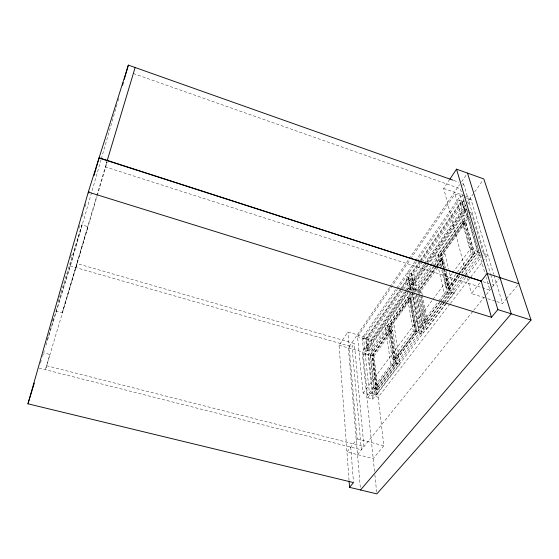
<?xml version="1.0" encoding="UTF-8"?>
<svg xmlns="http://www.w3.org/2000/svg" width="559" height="559" viewBox="0 0 559 559"><rect width="100%" height="100%" fill="white"/><g stroke="black" fill="none" stroke-linecap="round" stroke-linejoin="round"><path stroke-width="0.42" stroke-dasharray="2.79 2.1" d="M52.357 321.215L53.315 317.868M70.546 257.615L71.503 254.261M78.924 228.324L79.881 224.977M82.348 216.368L83.305 213.021M85.15 206.564L86.107 203.217M88.741 194.008L89.699 190.661M47.41 339.523L70.092 265.937L81.935 224.865L88.008 226.695L62.224 312.865L55.285 310.979L56.054 308.491M101.06 159.685L70.378 265.979L45.335 347.328M101.298 158.847L117.006 104.449M117.97 101.095L118.934 97.748M62.224 312.865L107.021 161.202M75.912 267.607L97.014 196.433M97.259 195.594L107.167 162.11M106.839 161.886L105.337 166.889L489.88 290.177L486.218 277.606M40.486 363.098L41.506 359.779M42.526 356.453L44.315 350.647M58.101 301.867L81.935 224.865M349.047 480.433L339.061 345.28L347.901 332.025L371.372 338.866L383.865 445.761L373.195 458.555L346.943 451.951L357.187 438.913L347.901 332.025M466.548 275.056L443.678 188.432L449.387 179.865M389.546 287.501L348.362 347.943L360.38 488.252M390.035 286.781L408.664 259.439M409.153 258.719L459.652 184.61M461.615 181.731L467.01 173.814M450.03 303.928L378.198 397.253L363.112 393.145L357.522 336.651L410.187 259.572M410.676 258.852L454.977 194.022L465.724 197.781M38.948 368.081L361.359 449.813L352.03 346.825L354.287 343.533L77.142 263.617L45.433 369.723L49.94 354.462L43.329 352.757M462.691 185.322L463.628 183.953L461.986 183.373M415.064 261.5L362.225 338.006L363.839 353.393L368.619 354.755M415.554 260.787L460.357 195.902L464.627 210.736L470.112 212.63M411.773 291.889L369.59 351.136L364.81 349.766L363.581 338.223L397.253 289.597M397.749 288.877L406.162 276.719L411.172 278.305L413.283 289.772L412.276 291.183M431.164 264.659L416.071 285.852L410.963 284.252L408.881 272.799L416.287 262.101M416.783 261.388L459.267 200.038L464.634 201.904L422.856 261.605M400.475 288.856L365.698 338.838L366.963 350.381L410.488 288.898L408.419 277.439L400.971 288.144M420.061 260.704L411.144 273.519L413.262 284.971L427.3 265.148M420.557 259.991L461.685 200.877L464.892 212.036L427.803 264.435M401.467 288.297L366.173 338.978L367.445 350.521M401.963 287.585L408.922 277.592L411.235 290.589M420.075 261.577L411.648 273.679L413.772 285.132M420.571 260.864L462.216 201.065L465.437 212.224L429.794 262.576M420.62 262.423L366.914 339.369L372.958 393.976L419.606 332.5L412.465 293.195M421.116 261.71L464.236 199.912M369.59 351.136L368.29 339.592L411.172 278.305M416.071 285.852L413.905 274.399L422.359 262.318M374.523 471.384L362.204 351.904L423.75 264.358M424.253 263.645L465.787 204.566M466.283 203.86L482.815 180.347M364.81 349.766L406.197 291.015M406.7 290.31L408.196 288.185L406.162 276.719M410.963 284.252L425.958 262.968M426.454 262.262L462.433 211.19L459.267 200.038M406.756 290.862L371.588 340.745L357.522 336.651M407.259 290.149L426.349 263.072M426.852 262.36L466.045 206.774M468.051 203.923L471.069 199.647L466.241 197.963M445.607 303.789L372.811 399.056L367.773 397.687L363.252 354.224L427.488 263.303M427.81 262.856L465.465 209.562L469.385 210.918M396.268 363.378L390.58 323.85L394.046 324.884L399.93 364.265L376.48 394.934L369.429 393.012L365.23 353.686L409.488 291.176M409.992 290.47L410.991 289.059M412.29 291.56L411.676 288.151L427.817 265.315M387.499 325.576L407.427 297.57L411.012 298.681L416.993 332.193L395.849 360.185L392.215 359.144L387.499 325.576L390.986 326.617L411.012 298.681M441.058 266.804L438.193 254.338L461.951 220.952L465.801 222.265L475.157 255.177L461.678 273.023M431.667 263.946L467.89 213.07L464.864 202.7M372.811 399.056L368.025 355.587L411.962 293.901M412.179 293.754L470.951 211.463L483.612 254.038L482.033 256.113M434.036 265.7L416.804 289.751L417.447 293.168M434.539 264.987L469.001 216.878L463.516 214.991L474.465 253.527L458.715 274.441M370.582 355.063L389.169 329.139L392.642 330.166L397.561 363.748L377.905 389.567L374.39 388.603L370.582 355.063L373.957 356.027L377.905 389.567M418.565 293.44L417.769 289.255L433.77 266.929M434.273 266.238L439.772 258.558L443.49 259.774L445.453 268.096M465.801 222.265L441.924 255.561L438.193 254.338M376.48 394.934L371.952 355.608L394.046 324.884M419.509 293.81L418.852 290.394L435.44 267.328M435.943 266.629L444.992 254.052L441.282 252.829L444.873 268.096M436.621 266.133L419.571 289.821L420.382 294.006M437.124 265.434L441.631 259.166L443.58 267.488M391.405 329.803L372.755 355.685L376.654 389.225M437.145 266.308L420.089 289.981L420.899 294.167M437.648 265.609L442.162 259.341L444.112 267.663M373.957 356.027L392.642 330.166M422.192 294.572L421.381 290.387L438.466 266.727M438.969 266.035L443.49 259.774M363.112 393.145L432.373 300.106M432.89 299.407L452.154 273.526M452.678 272.827L470.385 249.048L454.977 194.022M392.215 359.144L413.248 331.075L407.427 297.57M459.603 275.769L449.75 288.814L445.844 287.578L456.682 273.12M457.199 272.429L471.132 253.842L461.951 220.952M458.142 274.448L447.801 288.199L443.734 270.745M458.659 273.756L473.145 254.506L463.879 221.609L440.059 254.953L442.966 267.419M369.429 393.012L415.84 331.375L408.881 292.084M449.485 272.715L454.376 293.077L426.377 329.691L418.817 327.42L438.242 301.629M438.766 300.931L458.317 274.965M458.191 275.314L448.36 288.374L443.699 268.425M458.708 274.63L473.725 254.694L464.424 221.797L440.597 255.121L443.504 267.593M374.39 388.603L393.941 362.714L397.561 363.748M444.056 302.65L427.908 323.871L424.134 322.732L440.206 301.455M440.73 300.763L447.466 291.84L451.351 293.07L444.58 301.965M367.773 397.687L439.514 302.747M440.038 302.049L459.959 275.685M462.055 272.911L477.784 252.102L465.465 209.562M441.093 303.425L426.021 323.305L421.025 297.353M441.617 302.74L449.408 292.455L444.356 270.822M442.05 302.929L422.604 328.559L416.064 293.545M442.581 302.237L462.3 276.251M462.824 275.559L478.525 254.869L467.359 216.312M421.22 332.982L374.467 394.388L370.03 355.056L413.995 293.671L421.22 332.982L415.84 331.375M444.307 302.657L424.218 329.041L417.615 294.02M444.838 301.965L464.927 275.58M465.458 274.888L480.258 255.449L469.001 216.878M446.131 303.097L465.668 277.53M466.192 276.838L481.502 256.805M450.561 303.237L470.245 277.655M470.776 276.964L487.804 254.841L483.053 253.262M484.527 297.716L471.433 293.559L480.384 282.169M357.501 454.607L473.235 310.853M473.78 310.175L484.157 297.29M486.337 294.579L490.704 289.15M492.381 287.067L499.984 277.627M496.811 301.615L502.541 303.432L505.818 299.505M506.363 298.848L517.823 285.104M46.614 365.712L363.965 446.578L354.287 343.533M357.187 438.913L383.865 445.761M339.061 345.28L362.204 351.904M365.23 353.686L371.952 355.608M396.289 363.224L399.93 364.265M363.252 354.224L368.025 355.587M70.092 265.937L352.03 346.825M363.581 338.223L368.29 339.592M413.248 331.075L416.993 332.193M417.769 289.255L421.381 290.387M410.62 287.179L415.735 288.779L416.532 293.042M411.676 288.151L418.852 290.394M408.196 288.185L413.283 289.772M454.376 293.077L450.463 291.847L445.642 271.36M408.881 272.799L413.905 274.399M487.804 298.758L495.994 301.357M483.102 281.722L488.908 283.595M492.227 284.664L493.883 285.202L490.634 274.322M474.465 253.527L480.258 255.449M471.132 253.842L475.157 255.177M470.385 249.048L479.091 251.941M477.784 252.102L479.971 252.829M462.433 211.19L467.89 213.07M443.678 188.432L464.822 195.846M465.64 196.125L470.517 197.837L493.716 274.329M133.37 73.508L460.343 188.739L485.24 274.252M453.768 180.459L458.701 182.206M493.967 275.161L502.541 303.432M463.628 183.953L490.383 273.491M467.436 278.417L471.433 293.559M444.992 254.052L448.667 269.319M446.243 271.422L451.351 293.07M444.307 268.495L449.967 292.63M441.694 266.881L439.143 255.833L435.433 254.618L437.928 265.644M441.889 267.712L448.164 294.873L444.251 293.643L438.116 266.496M441.827 270.13L445.844 287.578M422.359 295.411L427.908 323.871M421.06 295.005L426.559 323.465M419.669 294.663L426.377 329.691M418.726 294.279L424.134 322.732M416.693 293.894L423.876 332.221L418.467 330.6L411.85 293.992M415.267 289.269L415.903 292.685M414.652 292.448L414.338 290.743L409.23 289.15L416.972 332.577L422.373 334.191L414.806 293.3M412.451 292.413L418.817 327.42M374.879 474.843L376.661 492.158M350.738 447.116L353.456 481.718M409.223 298.129L389.239 326.093L394.032 359.661L415.12 331.634L409.223 298.129M409.733 298.282L389.742 326.246L394.556 359.814L415.651 331.794L409.733 298.282M390.909 329.656L372.273 355.545L376.151 389.085L395.751 363.231L390.909 329.656M394.374 365.754L390.734 364.72L385.312 325.345L388.778 326.372L394.374 365.754M415.037 289.765L409.922 288.164L407.183 272.897L412.193 274.497L415.037 289.765"/><path stroke-width="0.84" d="M449.862 179.153L456.528 169.16L483.801 178.943L531.05 320.041L376.843 493.89L349.557 487.343L353.526 482.585L27.95 403.815L88.287 192.072L99.034 158.022L481.215 281.114L491.438 317.295L88.287 192.072M94.01 175.603L99.111 157.764L128.36 65.11L452.951 180.166M122.561 85.199L123.28 82.683M124.252 79.336L128.36 65.11M107.258 160.391L135.145 67.513M27.95 403.815L34.344 383.041M480.908 281.498L487.224 273.463L518.913 283.797M491.438 317.295L497.859 309.595L456.528 169.16M360.527 489.977L511.233 313.802L467.499 173.094M497.859 309.595L531.05 320.041M99.111 157.764L481.439 281.184M349.109 481.299L349.557 487.343"/></g></svg>
